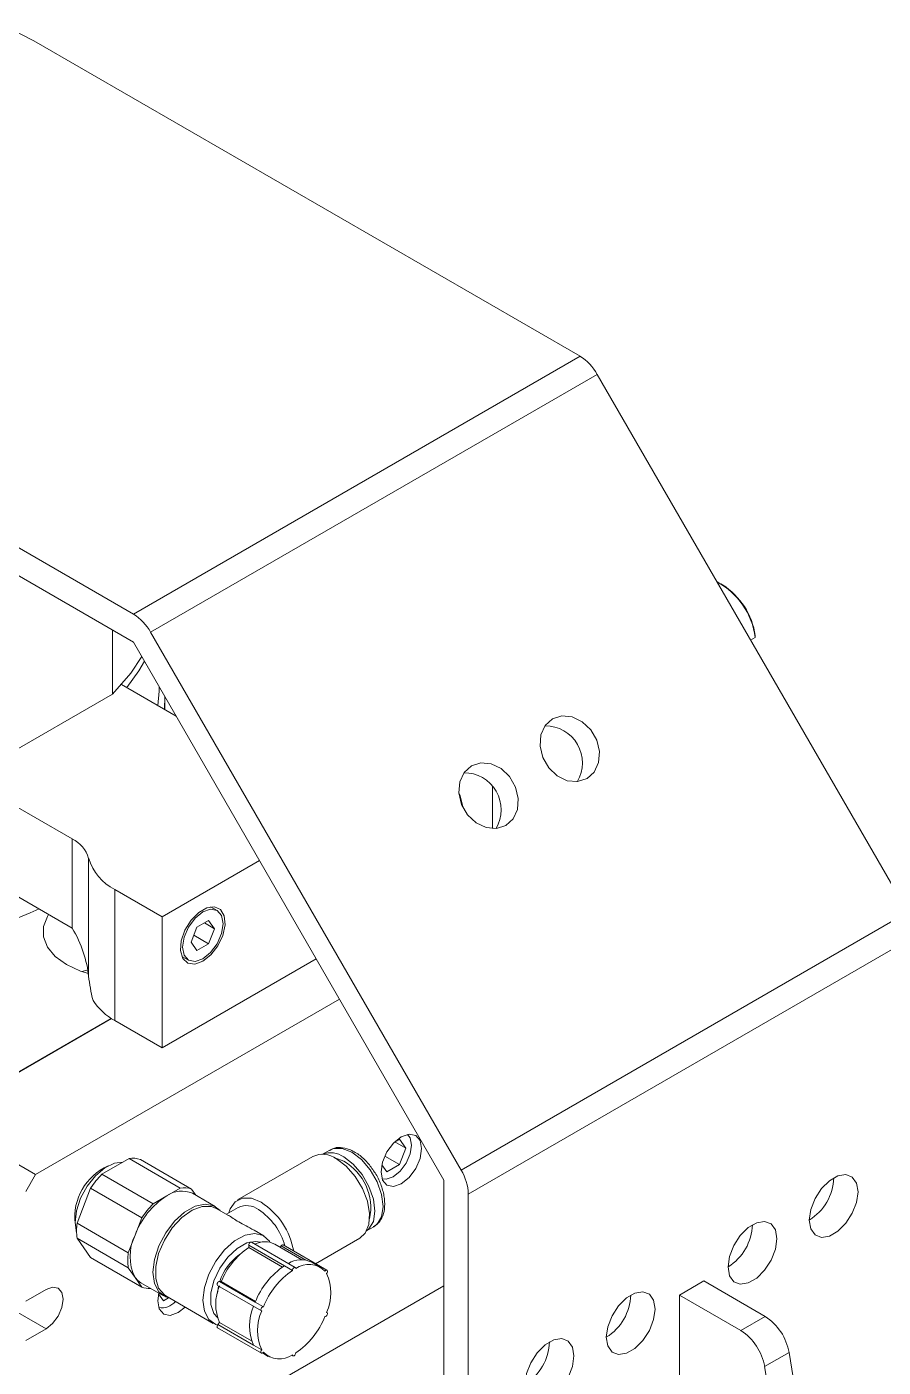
# Model space of a CAD drawing. Header units: millimetres. Extents: x 169 to 14583, y -399 to 10804.
# Drawn here: x 2233.1 to 2307.7, y 7270.9 to 7387.7 of the extents above; entities that cross this region are included whole.
import ezdxf

# ---------------------------------------------------------------- set-up
doc = ezdxf.new("R2010")
doc.units = ezdxf.units.MM
doc.header["$LTSCALE"] = 35

msp = doc.modelspace()

# ---------------------------------------------------------------- linework, layer by layer
at = {"color": 7, "linetype": 'Continuous', "lineweight": 18}
for p, q in [((2281.274, 7358.979), (2233.716, 7386.434)), ((2242.383, 7336.528), (2194.825, 7363.983)), ((2242.383, 7334.078), (2194.825, 7361.533)), ((2242.383, 7336.528), (2281.274, 7358.979)), ((2282.774, 7357.396), (2243.883, 7334.945)), ((2309.815, 7310.558), (2282.774, 7357.396)), ((2293.679, 7339.075), (2293.537, 7339.157)), ((2240.561, 7329.558), (2240.561, 7335.13)), ((2270.924, 7288.107), (2243.883, 7334.945)), ((2296.537, 7334.486), (2296.135, 7334.254)), ((2296.535, 7334.65), (2296.537, 7334.486)), ((2269.424, 7287.241), (2242.383, 7334.078)), ((2246.099, 7327.641), (2241.344, 7330.386)), ((2244.624, 7330.095), (2244.624, 7330.197)), ((2240.561, 7329.558), (2229.698, 7323.287)), ((2245.12, 7329.337), (2245.088, 7328.225)), ((2245.124, 7328.204), (2245.124, 7329.074)), ((2237.057, 7316.941), (2227.417, 7322.506)), ((2273.667, 7321.469), (2273.667, 7317.84)), ((2237.057, 7309.184), (2237.057, 7316.941)), ((2237.057, 7309.184), (2227.791, 7314.533)), ((2238.483, 7304.986), (2238.483, 7315.254)), ((2253.36, 7315.066), (2244.888, 7310.175)), ((2240.766, 7312.555), (2244.888, 7310.175)), ((2240.766, 7301.123), (2240.766, 7312.555)), ((2249.673, 7310.707), (2249.1, 7311.038)), ((2244.888, 7298.744), (2244.888, 7310.175)), ((2247.913, 7309.268), (2248.934, 7309.857)), ((2248.934, 7309.857), (2249.444, 7309.131)), ((2270.924, 7288.107), (2309.815, 7310.558)), ((2247.403, 7307.953), (2247.913, 7309.268)), ((2248.56, 7309.642), (2249.444, 7309.131)), ((2249.444, 7309.131), (2248.934, 7307.816)), ((2247.913, 7307.227), (2247.403, 7307.953)), ((2247.64, 7308.563), (2248.934, 7307.816)), ((2248.934, 7307.816), (2247.913, 7307.227)), ((2310.437, 7308.468), (2271.546, 7286.016)), ((2258.31, 7306.492), (2244.888, 7298.744)), ((2246.601, 7306.708), (2247.173, 7306.377)), ((2238.406, 7305.553), (2237.907, 7305.397)), ((2260.325, 7303.002), (2233.857, 7287.722)), ((2225.372, 7292.621), (2240.443, 7301.321)), ((2240.477, 7301.3), (2225.407, 7292.6)), ((2240.766, 7301.123), (2244.888, 7298.744)), ((2225.407, 7292.6), (2233.857, 7287.722)), ((2265.556, 7290.793), (2265.109, 7290.535)), ((2266.107, 7290.009), (2265.153, 7290.56)), ((2266.107, 7290.009), (2265.556, 7290.793)), ((2265.556, 7288.588), (2266.107, 7290.009)), ((2242.003, 7289.118), (2239.641, 7287.754)), ((2246.458, 7286.546), (2242.003, 7289.118)), ((2242.987, 7289.03), (2247.442, 7286.458)), ((2258.005, 7289.292), (2251.458, 7285.512)), ((2259.474, 7289.851), (2258.835, 7289.483)), ((2265.556, 7288.588), (2264.277, 7289.327)), ((2233.857, 7287.722), (2233.008, 7286.252)), ((2239.641, 7287.754), (2244.096, 7285.183)), ((2264.019, 7288.572), (2264.454, 7287.952)), ((2264.454, 7287.952), (2265.556, 7288.588)), ((2238.657, 7286.53), (2237.476, 7283.486)), ((2238.657, 7286.53), (2243.112, 7283.958)), ((2245.277, 7285.864), (2246.458, 7286.546)), ((2269.424, 7204.968), (2269.424, 7287.241)), ((2244.096, 7285.183), (2245.277, 7285.864)), ((2247.442, 7286.458), (2247.823, 7285.916)), ((2249.506, 7284.944), (2247.527, 7286.087)), ((2271.546, 7203.744), (2271.546, 7286.016)), ((2250.669, 7284.158), (2249.598, 7284.776)), ((2251.513, 7284.851), (2250.49, 7284.261)), ((2237.476, 7283.486), (2241.931, 7280.914)), ((2242.521, 7282.436), (2243.112, 7283.958)), ((2262.685, 7282.814), (2263.324, 7283.183)), ((2237.476, 7282.174), (2241.931, 7279.602)), ((2237.476, 7282.174), (2238.657, 7280.493)), ((2241.931, 7280.914), (2242.521, 7282.436)), ((2256.478, 7279.629), (2252.66, 7281.833)), ((2253.737, 7282.387), (2252.886, 7282.878)), ((2258.237, 7279.958), (2262.105, 7282.191)), ((2255.53, 7279.779), (2252.419, 7281.575)), ((2252.419, 7281.37), (2252.419, 7281.575)), ((2255.365, 7279.67), (2252.419, 7281.37)), ((2257.056, 7280.297), (2254.685, 7281.666)), ((2255.151, 7281.397), (2255.242, 7281.511)), ((2257.383, 7280.275), (2255.242, 7281.511)), ((2259.234, 7279.382), (2255.416, 7281.587)), ((2238.657, 7280.493), (2243.112, 7277.922)), ((2242.521, 7278.762), (2241.931, 7279.602)), ((2256.237, 7279.37), (2255.53, 7279.779)), ((2258.628, 7279.678), (2257.921, 7280.087)), ((2234.776, 7274.29), (2226.326, 7279.168)), ((2243.112, 7277.922), (2242.521, 7278.762)), ((2252.989, 7276.618), (2249.878, 7278.414)), ((2249.878, 7278.414), (2250.031, 7278.4)), ((2253.014, 7276.678), (2250.031, 7278.4)), ((2292.052, 7278.455), (2289.931, 7277.231)), ((2292.052, 7278.455), (2297.402, 7275.367)), ((2233.008, 7276.699), (2234.776, 7277.719)), ((2233.857, 7257.51), (2269.424, 7278.043)), ((2243.027, 7278.293), (2245.007, 7277.15)), ((2244.573, 7277.346), (2245.008, 7276.726)), ((2245.198, 7277.155), (2249.337, 7274.765)), ((2249.792, 7278.008), (2249.702, 7277.407)), ((2249.704, 7278.059), (2253.523, 7275.854)), ((2289.931, 7218.44), (2289.931, 7277.231)), ((2289.931, 7277.231), (2295.28, 7274.142)), ((2245.008, 7276.726), (2245.448, 7276.98)), ((2253.696, 7276.21), (2252.989, 7276.618)), ((2249.736, 7274.661), (2249.89, 7274.852)), ((2252.665, 7273.25), (2249.89, 7274.852)), ((2259.234, 7275.708), (2259.205, 7275.725)), ((2295.28, 7274.142), (2297.402, 7275.367)), ((2234.776, 7274.29), (2233.008, 7273.269)), ((2249.704, 7274.384), (2253.523, 7272.18)), ((2252.848, 7272.865), (2249.736, 7274.661)), ((2253.555, 7272.457), (2252.848, 7272.865)), ((2253.61, 7272.183), (2254.129, 7271.884)), ((2256.172, 7271.995), (2256.278, 7271.934)), ((2299.478, 7272.224), (2297.356, 7270.999)), ((2299.478, 7272.224), (2307.608, 7222.932)), ((2297.356, 7270.999), (2305.487, 7221.708))]:
    msp.add_line(p, q, dxfattribs=at)
at = {"color": 7, "linetype": 'Continuous', "lineweight": 18, "flags": 128}
for points in [[(2233.716, 7386.434), (2231.327, 7387.661)], [(2240.561, 7329.558), (2242.143, 7331.365), (2243.107, 7332.824)], [(2243.337, 7332.426), (2242.857, 7331.588), (2241.808, 7330.118)], [(2244.506, 7328.561), (2244.62, 7329.809), (2244.624, 7330.095)], [(2278.885, 7327.391), (2278.25, 7326.815), (2277.872, 7325.996), (2277.797, 7325.031), (2278.035, 7324.038), (2278.556, 7323.135), (2279.297, 7322.433), (2280.17, 7322.015), (2281.069, 7321.932), (2281.885, 7322.194), (2282.52, 7322.77), (2282.897, 7323.589), (2282.972, 7324.554), (2282.734, 7325.547), (2282.213, 7326.45), (2281.472, 7327.152), (2280.599, 7327.57), (2279.701, 7327.653), (2278.885, 7327.391)], [(2274.814, 7318.112), (2275.449, 7318.688), (2275.826, 7319.507), (2275.901, 7320.472), (2275.663, 7321.465), (2275.142, 7322.368), (2274.401, 7323.07), (2273.528, 7323.488), (2272.63, 7323.571), (2271.814, 7323.309), (2271.178, 7322.733), (2270.801, 7321.914), (2270.726, 7320.949), (2270.964, 7319.956), (2271.485, 7319.053), (2272.226, 7318.351), (2273.099, 7317.933), (2273.998, 7317.85), (2274.814, 7318.112)], [(2271.097, 7319.662), (2270.796, 7320.772), (2270.725, 7320.962)], [(2193.324, 7311.776), (2195.86, 7310.498), (2198.624, 7309.389), (2201.584, 7308.462), (2204.702, 7307.729), (2207.941, 7307.199), (2211.262, 7306.879), (2214.624, 7306.772), (2217.985, 7306.879), (2221.306, 7307.199), (2224.545, 7307.729), (2227.664, 7308.462), (2230.623, 7309.389), (2233.388, 7310.498), (2234.159, 7310.857)], [(2248.423, 7306.297), (2247.721, 7306.043), (2247.113, 7306.126), (2246.683, 7306.536), (2246.487, 7307.217), (2246.553, 7308.077), (2246.872, 7308.999), (2247.4, 7309.86), (2248.066, 7310.543), (2248.781, 7310.956), (2249.447, 7311.042), (2249.975, 7310.791), (2250.294, 7310.236), (2250.36, 7309.453), (2250.164, 7308.546), (2249.733, 7307.639), (2249.126, 7306.854), (2248.423, 7306.297)], [(2234.998, 7310.373), (2234.887, 7310.202), (2234.538, 7309.319), (2234.538, 7308.415), (2234.887, 7307.532), (2235.567, 7306.717), (2236.544, 7306.01)], [(2248.423, 7306.501), (2247.747, 7306.266), (2247.173, 7306.377), (2246.79, 7306.818), (2246.656, 7307.522), (2246.79, 7308.38), (2247.173, 7309.264), (2247.747, 7310.037), (2248.423, 7310.583), (2249.1, 7310.819), (2249.673, 7310.707), (2250.057, 7310.266), (2250.191, 7309.563), (2250.057, 7308.704), (2249.673, 7307.82), (2249.1, 7307.047), (2248.423, 7306.501)], [(2236.544, 7306.01), (2237.77, 7305.445), (2238.455, 7305.227)], [(2267.48, 7289.985), (2267.345, 7290.688), (2266.962, 7291.129), (2266.389, 7291.241), (2265.712, 7291.006), (2265.036, 7290.46), (2264.462, 7289.686), (2264.079, 7288.803), (2263.944, 7287.944), (2264.079, 7287.24), (2264.462, 7286.799), (2265.036, 7286.688), (2265.712, 7286.923), (2266.389, 7287.469), (2266.962, 7288.242), (2267.345, 7289.126), (2267.48, 7289.985)], [(2266.596, 7290.291), (2266.475, 7290.924), (2266.264, 7291.222)], [(2263.324, 7283.183), (2263.601, 7283.398), (2263.988, 7284.051), (2264.121, 7284.945), (2263.988, 7285.994), (2263.601, 7287.093), (2262.999, 7288.136), (2262.24, 7289.021), (2261.399, 7289.661), (2260.558, 7289.992), (2259.799, 7289.984), (2259.474, 7289.851)], [(2264.033, 7287.357), (2264.396, 7287.324), (2265.005, 7287.535), (2265.614, 7288.027), (2266.13, 7288.723), (2266.475, 7289.518), (2266.596, 7290.291)], [(2259.874, 7289.187), (2259.912, 7289.181), (2260.692, 7288.881)], [(2260.055, 7289.089), (2260.91, 7288.447), (2261.688, 7287.565), (2262.322, 7286.52), (2262.754, 7285.406), (2262.946, 7284.323), (2262.882, 7283.365), (2262.566, 7282.618), (2262.105, 7282.191)], [(2260.692, 7289.252), (2261.533, 7288.613), (2262.292, 7287.728), (2262.894, 7286.685), (2263.281, 7285.586), (2263.414, 7284.537), (2263.281, 7283.643), (2262.894, 7282.989), (2262.687, 7282.819)], [(2237.294, 7283.541), (2237.419, 7284.574), (2237.784, 7285.659), (2238.356, 7286.702), (2239.084, 7287.608), (2239.904, 7288.297), (2240.743, 7288.709), (2241.469, 7288.81)], [(2301.244, 7283.762), (2301.372, 7282.998), (2301.741, 7282.474), (2302.305, 7282.253), (2302.997, 7282.362), (2303.734, 7282.787), (2304.426, 7283.478), (2304.991, 7284.35), (2305.359, 7285.3), (2305.487, 7286.211), (2305.359, 7286.975), (2304.991, 7287.499), (2304.426, 7287.72), (2303.734, 7287.612), (2302.997, 7287.186), (2302.305, 7286.496), (2301.741, 7285.623), (2301.372, 7284.674), (2301.244, 7283.762)], [(2250.69, 7284.376), (2250.809, 7284.743), (2251.241, 7285.357), (2251.875, 7285.67), (2252.653, 7285.654), (2253.508, 7285.309)], [(2249.928, 7284.585), (2249.385, 7285.007), (2248.626, 7285.154), (2247.754, 7284.963), (2246.841, 7284.45), (2245.962, 7283.656), (2245.19, 7282.648), (2244.588, 7281.507), (2244.206, 7280.329), (2244.075, 7279.21), (2244.206, 7278.242), (2244.588, 7277.505), (2245.19, 7277.06), (2245.529, 7276.964)], [(2249.598, 7284.776), (2249.182, 7284.939), (2248.377, 7284.941), (2247.488, 7284.609), (2246.593, 7283.971), (2245.765, 7283.08), (2245.074, 7282.012), (2244.578, 7280.856), (2244.32, 7279.709), (2244.32, 7278.668), (2244.578, 7277.819), (2245.074, 7277.235), (2245.198, 7277.155)], [(2237.432, 7282.613), (2237.419, 7282.653), (2237.294, 7283.541)], [(2298.416, 7282.129), (2298.288, 7282.893), (2297.92, 7283.417), (2297.355, 7283.638), (2296.663, 7283.53), (2295.926, 7283.104), (2295.234, 7282.414), (2294.669, 7281.541), (2294.301, 7280.592), (2294.173, 7279.68), (2294.301, 7278.916), (2294.669, 7278.392), (2295.234, 7278.171), (2295.926, 7278.28), (2296.663, 7278.705), (2297.355, 7279.396), (2297.92, 7280.268), (2298.288, 7281.218), (2298.416, 7282.129)], [(2249.704, 7274.615), (2249.546, 7274.666), (2248.942, 7275.096), (2248.558, 7275.821), (2248.426, 7276.78), (2248.558, 7277.89), (2248.942, 7279.059), (2249.546, 7280.186), (2250.318, 7281.178), (2251.194, 7281.948), (2252.099, 7282.434), (2252.956, 7282.592), (2253.693, 7282.411), (2254.248, 7281.905), (2254.248, 7281.905)], [(2253.479, 7281.82), (2253.056, 7281.902), (2252.253, 7281.761), (2251.403, 7281.288), (2250.591, 7280.529), (2249.899, 7279.56), (2249.394, 7278.479), (2249.129, 7277.394), (2249.129, 7276.412), (2249.394, 7275.633), (2249.699, 7275.272)], [(2252.419, 7281.575), (2252.428, 7281.644), (2252.459, 7281.716), (2252.505, 7281.779), (2252.56, 7281.823), (2252.615, 7281.842), (2252.66, 7281.833)], [(2255.242, 7281.511), (2255.295, 7281.563), (2255.351, 7281.592), (2255.401, 7281.593), (2255.416, 7281.587)], [(2256.237, 7279.37), (2256.247, 7279.44), (2256.277, 7279.511), (2256.323, 7279.574), (2256.378, 7279.619), (2256.433, 7279.638), (2256.479, 7279.628), (2256.51, 7279.592), (2256.52, 7279.534)], [(2242.521, 7278.762), (2242.752, 7278.496), (2243.027, 7278.293), (2243.027, 7278.293)], [(2249.704, 7278.059), (2249.694, 7278.066), (2249.668, 7278.109), (2249.664, 7278.171), (2249.682, 7278.243), (2249.719, 7278.313), (2249.769, 7278.37), (2249.825, 7278.405), (2249.878, 7278.414)], [(2259.061, 7279.306), (2259.113, 7279.359), (2259.169, 7279.388), (2259.219, 7279.389), (2259.256, 7279.362), (2259.274, 7279.311), (2259.27, 7279.244), (2259.245, 7279.172), (2259.202, 7279.105)], [(2234.776, 7277.719), (2235.344, 7277.917), (2235.826, 7277.823), (2236.148, 7277.453), (2236.261, 7276.862), (2236.148, 7276.14), (2235.826, 7275.398), (2235.344, 7274.748), (2234.776, 7274.29)], [(2244.584, 7277.394), (2244.499, 7276.718), (2244.634, 7276.015), (2245.017, 7275.574), (2245.59, 7275.462), (2246.267, 7275.697), (2246.884, 7276.182)], [(2283.567, 7273.557), (2283.695, 7272.793), (2284.063, 7272.269), (2284.627, 7272.048), (2285.32, 7272.157), (2286.056, 7272.582), (2286.749, 7273.272), (2287.313, 7274.145), (2287.681, 7275.095), (2287.809, 7276.006), (2287.681, 7276.77), (2287.313, 7277.294), (2286.749, 7277.515), (2286.056, 7277.407), (2285.32, 7276.981), (2284.627, 7276.291), (2284.063, 7275.418), (2283.695, 7274.469), (2283.567, 7273.557)], [(2253.555, 7275.845), (2253.512, 7275.862), (2253.486, 7275.905), (2253.482, 7275.967), (2253.5, 7276.039), (2253.537, 7276.108), (2253.588, 7276.166), (2253.643, 7276.201), (2253.696, 7276.21)], [(2259.202, 7275.717), (2259.245, 7275.7), (2259.27, 7275.657), (2259.274, 7275.595), (2259.256, 7275.524), (2259.219, 7275.454), (2259.169, 7275.397), (2259.113, 7275.361), (2259.061, 7275.353)], [(2249.704, 7274.384), (2249.682, 7274.405), (2249.664, 7274.456), (2249.668, 7274.523), (2249.694, 7274.595), (2249.736, 7274.661)], [(2280.738, 7271.924), (2280.61, 7272.688), (2280.242, 7273.212), (2279.678, 7273.433), (2278.985, 7273.325), (2278.248, 7272.899), (2277.556, 7272.209), (2276.992, 7271.336), (2276.623, 7270.387), (2276.496, 7269.475), (2276.623, 7268.711), (2276.992, 7268.187), (2277.556, 7267.966), (2278.248, 7268.075), (2278.985, 7268.5), (2279.678, 7269.19), (2280.242, 7270.063), (2280.61, 7271.012), (2280.738, 7271.924)], [(2253.696, 7272.256), (2253.643, 7272.204), (2253.588, 7272.175), (2253.537, 7272.174), (2253.5, 7272.201), (2253.482, 7272.252), (2253.486, 7272.319), (2253.512, 7272.391), (2253.555, 7272.457)], [(2256.52, 7272.192), (2256.51, 7272.123), (2256.479, 7272.051), (2256.433, 7271.988), (2256.378, 7271.943), (2256.323, 7271.925), (2256.277, 7271.934), (2256.247, 7271.971), (2256.237, 7272.029)]]:
    msp.add_lwpolyline(points, dxfattribs=at)
at = {"color": 7, "linetype": 'Continuous', "lineweight": 18}
for centre, radius, start, end in [((2278.983, 7355.307), 4.328, 28.85561, 58.04533), ((2290.155, 7333.662), 6.435, 7.35875, 61.70222), ((2290.268, 7333.74), 6.333, 8.26881, 57.41098), ((2240.092, 7332.856), 4.328, 28.85561, 58.04533), ((2278.256, 7323.563), 3.226, 329.56775, 90.443), ((2271.185, 7319.481), 3.226, 329.56775, 90.443), ((2235.85, 7314.475), 2.746, 16.49564, 63.94373), ((2242.696, 7316.502), 4.393, 196.49564, 243.94373), ((2243.236, 7305.711), 5.21, 212.92751, 241.70173), ((2242.327, 7287.194), 1.951, 70.22405, 99.55691), ((2258.86, 7287.473), 2.01, 53.51373, 115.17581), ((2259.562, 7287.724), 1.9, 53.52315, 112.31457), ((2258.376, 7284.822), 4.673, 348.13414, 60.28953), ((2242.183, 7283.976), 4.916, 113.96027, 186.04506), ((2245.135, 7282.33), 7.721, 135.36749, 147.04337), ((2267.22, 7285.869), 4.328, 1.9565, 31.14373), ((2246.782, 7284.622), 1.951, 70.22405, 99.55691), ((2298.923, 7287.552), 4.444, 301.49108, 358.5143), ((2249.002, 7280.049), 6.906, 122.63797, 159.77289), ((2246.596, 7284.013), 2.274, 65.84324, 125.46722), ((2249.59, 7279.758), 7.721, 135.36749, 147.04337), ((2252.246, 7283.336), 1.683, 52.85721, 115.83233), ((2250.274, 7280.071), 5.491, 15.00266, 57.02598), ((2250.039, 7279.934), 6.397, 10.08692, 57.16942), ((2241.938, 7282.83), 4.51, 171.63591, 188.36409), ((2291.752, 7283.527), 4.546, 302.18327, 357.81673), ((2246.196, 7280.599), 4.108, 153.43643, 206.56357), ((2253.833, 7279.986), 1.884, 63.118, 117.45704), ((2246.393, 7280.258), 4.51, 171.63591, 188.36409), ((2254.253, 7277.014), 4.564, 125.05957, 162.17818), ((2256.135, 7275.938), 6.581, 124.37633, 158.03453), ((2259.453, 7274.023), 6.965, 124.28023, 158.13062), ((2256.997, 7278.233), 2.071, 63.51342, 122.71746), ((2257.659, 7277.948), 1.952, 44.09379, 125.68717), ((2260.16, 7273.615), 6.965, 124.28023, 158.13062), ((2255.437, 7277.411), 4.129, 335.77704, 24.22296), ((2243.757, 7279.693), 1.885, 249.97093, 273.1877), ((2253.451, 7276.444), 3.901, 155.91411, 204.08589), ((2281.245, 7277.346), 4.444, 301.49108, 358.5143), ((2244.836, 7277.681), 1.57, 260.87316, 319.91132), ((2256.613, 7274.559), 4.129, 155.77704, 204.22296), ((2257.32, 7274.151), 4.129, 155.77704, 204.22296), ((2252.597, 7277.947), 6.965, 304.28023, 338.13062), ((2294.848, 7271.424), 4.698, 9.80651, 57.07427), ((2292.727, 7270.199), 4.698, 9.80651, 57.07427), ((2274.074, 7273.322), 4.546, 302.18327, 357.81673), ((2255.098, 7273.614), 1.952, 224.09379, 305.68717)]:
    msp.add_arc(centre, radius, start, end, dxfattribs=at)
for centre, major_axis, start_param, end_param in [((2233.521, 7307.143), (-3.536, 6.124), 4.0498558, 4.7123483), ((2246.423, 7301.534), (-5.657, 9.798), 0.9082631, 1.1184822)]:
    msp.add_ellipse(centre, major_axis=major_axis, ratio=0.5773346, start_param=start_param, end_param=end_param, dxfattribs=at)
for points, knots in [([(2263.373, 7287.942), (2263.182, 7288.221), (2262.781, 7288.804), (2262.018, 7289.487), (2261.206, 7289.949), (2260.427, 7290.108), (2259.819, 7290.062), (2259.555, 7289.865), (2259.476, 7289.806)], [0, 0, 0, 0, 0.1791546, 0.3758478, 0.5752011, 0.7562387, 0.9270853, 1, 1, 1, 1]), ([(2263.272, 7283.188), (2263.433, 7283.283), (2263.798, 7283.5), (2264.134, 7284.123), (2264.299, 7284.924), (2264.241, 7285.874), (2263.939, 7286.881), (2263.627, 7287.603), (2263.391, 7287.918), (2263.373, 7287.942)], [0, 0, 0, 0, 0.1259612, 0.2862897, 0.4518041, 0.6273113, 0.8063868, 0.9850964, 1, 1, 1, 1]), ([(2252.883, 7282.871), (2252.649, 7283.003), (2252.191, 7283.261), (2251.532, 7283.607), (2251.005, 7283.922), (2250.74, 7284.143), (2250.671, 7284.153), (2250.666, 7284.153)], [0, 0, 0, 0, 0.2349202, 0.4610363, 0.6880467, 0.9799311, 1, 1, 1, 1])]:
    msp.add_open_spline(points, degree=3, knots=knots, dxfattribs=at)

doc.saveas('drawing.dxf')
